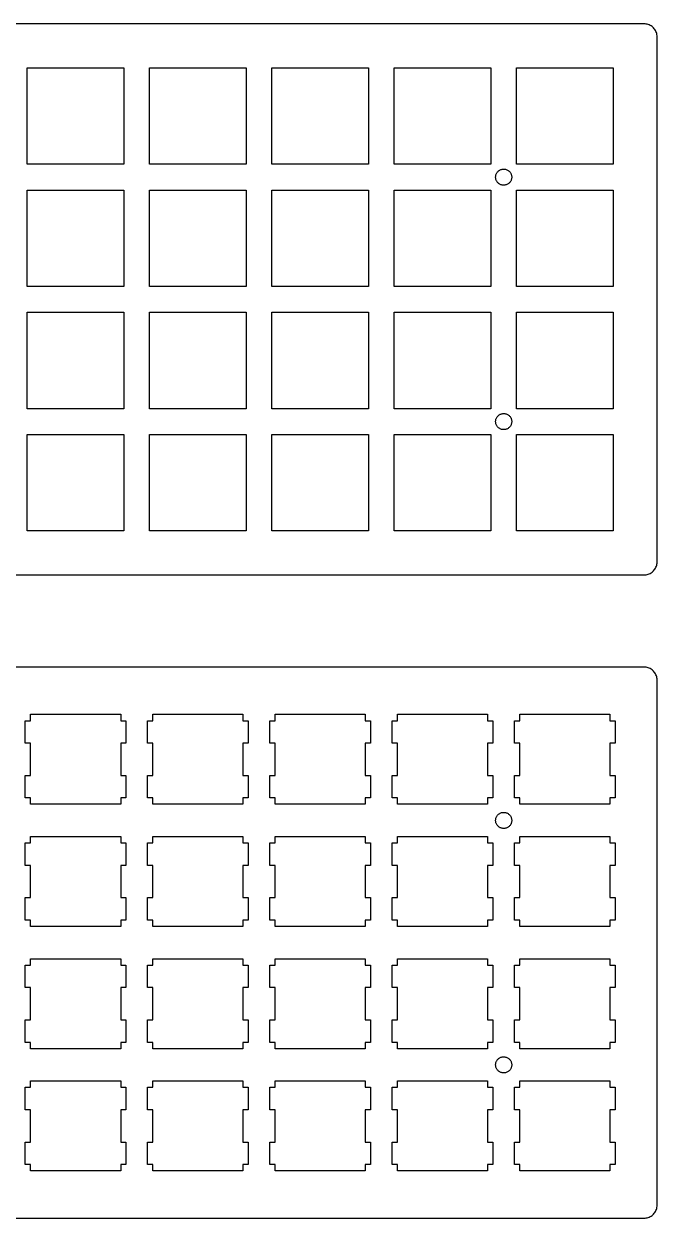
# Model space of a CAD drawing. Header units: metres. Extents: x -20 to 195, y -105 to 281.
# Drawn here: x 96.5 to 194.8, y 95.2 to 280.8 of the extents above; entities that cross this region are included whole.
import ezdxf

# ---------------------------------------------------------------- set-up
doc = ezdxf.new("R2010")
doc.units = ezdxf.units.M

msp = doc.modelspace()

# ---------------------------------------------------------------- linework, layer by layer
for p, q in [((192.787, 280.828), (-2.8703, 280.828)), ((192.954, 280.824), (192.787, 280.828)), ((193.121, 280.807), (192.954, 280.824)), ((193.285, 280.776), (193.121, 280.807)), ((193.446, 280.731), (193.285, 280.776)), ((193.603, 280.672), (193.446, 280.731)), ((193.755, 280.601), (193.603, 280.672)), ((193.9, 280.517), (193.755, 280.601)), ((194.038, 280.421), (193.9, 280.517)), ((194.167, 280.315), (194.038, 280.421)), ((194.286, 280.198), (194.167, 280.315)), ((194.396, 280.071), (194.286, 280.198)), ((194.494, 279.935), (194.396, 280.071)), ((194.581, 279.792), (194.494, 279.935)), ((194.656, 279.642), (194.581, 279.792)), ((194.717, 279.486), (194.656, 279.642)), ((194.766, 279.326), (194.717, 279.486)), ((194.8, 279.162), (194.766, 279.326)), ((194.821, 278.996), (194.8, 279.162)), ((194.828, 278.828), (194.821, 278.996)), ((194.828, 197.172), (194.828, 278.828)), ((97, 259), (97, 274)), ((97, 274), (112, 274)), ((112, 274), (112, 259)), ((116, 259), (116, 274)), ((116, 274), (131, 274)), ((131, 274), (131, 259)), ((135, 259), (135, 274)), ((135, 274), (150, 274)), ((150, 274), (150, 259)), ((154, 259), (154, 274)), ((154, 274), (169, 274)), ((169, 274), (169, 259)), ((173, 259), (173, 274)), ((173, 274), (188, 274)), ((188, 274), (188, 259)), ((112, 259), (97, 259)), ((131, 259), (116, 259)), ((150, 259), (135, 259)), ((169, 259), (154, 259)), ((170.287, 258.026), (170.375, 258.083)), ((170.375, 258.083), (170.468, 258.131)), ((170.468, 258.131), (170.564, 258.172)), ((170.564, 258.172), (170.664, 258.204)), ((170.664, 258.204), (170.766, 258.228)), ((170.766, 258.228), (170.869, 258.243)), ((170.869, 258.243), (170.974, 258.25)), ((170.974, 258.25), (171.078, 258.248)), ((171.078, 258.248), (171.183, 258.237)), ((171.183, 258.237), (171.285, 258.217)), ((171.285, 258.217), (171.386, 258.189)), ((171.386, 258.189), (171.484, 258.152)), ((171.484, 258.152), (171.579, 258.108)), ((171.579, 258.108), (171.67, 258.055)), ((188, 259), (173, 259)), ((169.751, 257.052), (169.76, 257.157)), ((169.751, 256.948), (169.751, 257.052)), ((169.76, 256.843), (169.751, 256.948)), ((169.76, 257.157), (169.777, 257.26)), ((169.777, 256.74), (169.76, 256.843)), ((169.777, 257.26), (169.803, 257.361)), ((169.803, 256.639), (169.777, 256.74)), ((169.803, 257.361), (169.838, 257.46)), ((169.838, 256.54), (169.803, 256.639)), ((169.838, 257.46), (169.88, 257.556)), ((169.88, 256.444), (169.838, 256.54)), ((169.88, 257.556), (169.931, 257.648)), ((169.931, 256.352), (169.88, 256.444)), ((169.931, 257.648), (169.989, 257.735)), ((169.989, 256.265), (169.931, 256.352)), ((169.989, 257.735), (170.054, 257.817)), ((170.054, 256.183), (169.989, 256.265)), ((170.054, 257.817), (170.125, 257.893)), ((170.125, 257.893), (170.203, 257.963)), ((170.203, 257.963), (170.287, 258.026)), ((171.67, 258.055), (171.756, 257.996)), ((171.756, 257.996), (171.836, 257.929)), ((171.836, 257.929), (171.911, 257.856)), ((171.911, 257.856), (171.98, 257.776)), ((171.98, 256.224), (171.911, 256.144)), ((171.98, 257.776), (172.041, 257.692)), ((172.041, 256.308), (171.98, 256.224)), ((172.041, 257.692), (172.095, 257.602)), ((172.095, 256.398), (172.041, 256.308)), ((172.095, 257.602), (172.142, 257.508)), ((172.142, 256.492), (172.095, 256.398)), ((172.142, 257.508), (172.18, 257.411)), ((172.18, 256.589), (172.142, 256.492)), ((172.18, 257.411), (172.211, 257.311)), ((172.211, 256.689), (172.18, 256.589)), ((172.211, 257.311), (172.232, 257.208)), ((172.232, 256.792), (172.211, 256.689)), ((172.232, 257.208), (172.246, 257.105)), ((172.246, 256.895), (172.232, 256.792)), ((172.246, 257.105), (172.25, 257)), ((172.25, 257), (172.246, 256.895)), ((97, 240), (97, 255)), ((97, 255), (112, 255)), ((112, 255), (112, 240)), ((116, 240), (116, 255)), ((116, 255), (131, 255)), ((131, 255), (131, 240)), ((135, 240), (135, 255)), ((135, 255), (150, 255)), ((150, 255), (150, 240)), ((154, 240), (154, 255)), ((154, 255), (169, 255)), ((169, 255), (169, 240)), ((170.125, 256.107), (170.054, 256.183)), ((170.203, 256.037), (170.125, 256.107)), ((170.287, 255.974), (170.203, 256.037)), ((170.375, 255.917), (170.287, 255.974)), ((170.468, 255.869), (170.375, 255.917)), ((170.564, 255.828), (170.468, 255.869)), ((170.664, 255.796), (170.564, 255.828)), ((170.766, 255.772), (170.664, 255.796)), ((170.869, 255.757), (170.766, 255.772)), ((170.974, 255.75), (170.869, 255.757)), ((171.078, 255.752), (170.974, 255.75)), ((171.183, 255.763), (171.078, 255.752)), ((171.285, 255.783), (171.183, 255.763)), ((171.386, 255.811), (171.285, 255.783)), ((171.484, 255.848), (171.386, 255.811)), ((171.579, 255.892), (171.484, 255.848)), ((171.67, 255.945), (171.579, 255.892)), ((171.756, 256.004), (171.67, 255.945)), ((171.836, 256.071), (171.756, 256.004)), ((171.911, 256.144), (171.836, 256.071)), ((173, 240), (173, 255)), ((173, 255), (188, 255)), ((188, 255), (188, 240)), ((112, 240), (97, 240)), ((131, 240), (116, 240)), ((150, 240), (135, 240)), ((169, 240), (154, 240)), ((188, 240), (173, 240)), ((97, 221), (97, 236)), ((97, 236), (112, 236)), ((112, 236), (112, 221)), ((116, 221), (116, 236)), ((116, 236), (131, 236)), ((131, 236), (131, 221)), ((135, 221), (135, 236)), ((135, 236), (150, 236)), ((150, 236), (150, 221)), ((154, 221), (154, 236)), ((154, 236), (169, 236)), ((169, 236), (169, 221)), ((173, 221), (173, 236)), ((173, 236), (188, 236)), ((188, 236), (188, 221)), ((112, 221), (97, 221)), ((131, 221), (116, 221)), ((150, 221), (135, 221)), ((169, 221), (154, 221)), ((188, 221), (173, 221)), ((169.751, 219.052), (169.76, 219.157)), ((169.76, 219.157), (169.777, 219.26)), ((169.777, 219.26), (169.803, 219.361)), ((169.803, 219.361), (169.838, 219.46)), ((169.838, 219.46), (169.88, 219.556)), ((169.88, 219.556), (169.931, 219.648)), ((169.931, 219.648), (169.989, 219.735)), ((169.989, 219.735), (170.054, 219.817)), ((170.054, 219.817), (170.125, 219.893)), ((170.125, 219.893), (170.203, 219.963)), ((170.203, 219.963), (170.287, 220.026)), ((170.287, 220.026), (170.375, 220.083)), ((170.375, 220.083), (170.468, 220.131)), ((170.468, 220.131), (170.564, 220.172)), ((170.564, 220.172), (170.664, 220.204)), ((170.664, 220.204), (170.766, 220.228)), ((170.766, 220.228), (170.869, 220.243)), ((170.869, 220.243), (170.974, 220.25)), ((170.974, 220.25), (171.078, 220.248)), ((171.078, 220.248), (171.183, 220.237)), ((171.183, 220.237), (171.285, 220.217)), ((171.285, 220.217), (171.386, 220.189)), ((171.386, 220.189), (171.484, 220.152)), ((171.484, 220.152), (171.579, 220.108)), ((171.579, 220.108), (171.67, 220.055)), ((171.67, 220.055), (171.756, 219.996)), ((171.756, 219.996), (171.836, 219.929)), ((171.836, 219.929), (171.911, 219.856)), ((171.911, 219.856), (171.98, 219.776)), ((171.98, 219.776), (172.041, 219.692)), ((172.041, 219.692), (172.095, 219.602)), ((172.095, 219.602), (172.142, 219.508)), ((172.142, 219.508), (172.18, 219.411)), ((172.18, 219.411), (172.211, 219.311)), ((172.211, 219.311), (172.232, 219.208)), ((172.232, 219.208), (172.246, 219.105)), ((172.246, 219.105), (172.25, 219)), ((169.751, 218.948), (169.751, 219.052)), ((169.76, 218.843), (169.751, 218.948)), ((169.777, 218.74), (169.76, 218.843)), ((169.803, 218.639), (169.777, 218.74)), ((169.838, 218.54), (169.803, 218.639)), ((169.88, 218.444), (169.838, 218.54)), ((169.931, 218.352), (169.88, 218.444)), ((169.989, 218.265), (169.931, 218.352)), ((170.054, 218.183), (169.989, 218.265)), ((170.125, 218.107), (170.054, 218.183)), ((170.203, 218.037), (170.125, 218.107)), ((170.287, 217.974), (170.203, 218.037)), ((170.375, 217.917), (170.287, 217.974)), ((170.468, 217.869), (170.375, 217.917)), ((170.564, 217.828), (170.468, 217.869)), ((170.664, 217.796), (170.564, 217.828)), ((170.766, 217.772), (170.664, 217.796)), ((170.869, 217.757), (170.766, 217.772)), ((170.974, 217.75), (170.869, 217.757)), ((171.078, 217.752), (170.974, 217.75)), ((171.183, 217.763), (171.078, 217.752)), ((171.285, 217.783), (171.183, 217.763)), ((171.386, 217.811), (171.285, 217.783)), ((171.484, 217.848), (171.386, 217.811)), ((171.579, 217.892), (171.484, 217.848)), ((171.67, 217.945), (171.579, 217.892)), ((171.756, 218.004), (171.67, 217.945)), ((171.836, 218.071), (171.756, 218.004)), ((171.911, 218.144), (171.836, 218.071)), ((171.98, 218.224), (171.911, 218.144)), ((172.041, 218.308), (171.98, 218.224)), ((172.095, 218.398), (172.041, 218.308)), ((172.142, 218.492), (172.095, 218.398)), ((172.18, 218.589), (172.142, 218.492)), ((172.211, 218.689), (172.18, 218.589)), ((172.232, 218.792), (172.211, 218.689)), ((172.246, 218.895), (172.232, 218.792)), ((172.25, 219), (172.246, 218.895)), ((97, 202), (97, 217)), ((97, 217), (112, 217)), ((112, 217), (112, 202)), ((116, 202), (116, 217)), ((116, 217), (131, 217)), ((131, 217), (131, 202)), ((135, 202), (135, 217)), ((135, 217), (150, 217)), ((150, 217), (150, 202)), ((154, 202), (154, 217)), ((154, 217), (169, 217)), ((169, 217), (169, 202)), ((173, 202), (173, 217)), ((173, 217), (188, 217)), ((188, 217), (188, 202)), ((112, 202), (97, 202)), ((131, 202), (116, 202)), ((150, 202), (135, 202)), ((169, 202), (154, 202)), ((188, 202), (173, 202)), ((194.766, 196.674), (194.8, 196.838)), ((194.8, 196.838), (194.821, 197.004)), ((194.821, 197.004), (194.828, 197.172)), ((-2.8703, 195.172), (192.787, 195.172)), ((192.787, 195.172), (192.954, 195.176)), ((192.954, 195.176), (193.121, 195.193)), ((193.121, 195.193), (193.285, 195.224)), ((193.285, 195.224), (193.446, 195.269)), ((193.446, 195.269), (193.603, 195.328)), ((193.603, 195.328), (193.755, 195.399)), ((193.755, 195.399), (193.9, 195.483)), ((193.9, 195.483), (194.038, 195.579)), ((194.038, 195.579), (194.167, 195.685)), ((194.167, 195.685), (194.286, 195.802)), ((194.286, 195.802), (194.396, 195.929)), ((194.396, 195.929), (194.494, 196.065)), ((194.494, 196.065), (194.581, 196.208)), ((194.581, 196.208), (194.656, 196.358)), ((194.656, 196.358), (194.717, 196.514)), ((194.717, 196.514), (194.766, 196.674)), ((192.787, 180.828), (-2.8703, 180.828)), ((192.954, 180.824), (192.787, 180.828)), ((193.121, 180.807), (192.954, 180.824)), ((193.285, 180.776), (193.121, 180.807)), ((193.446, 180.731), (193.285, 180.776)), ((193.603, 180.672), (193.446, 180.731)), ((193.755, 180.601), (193.603, 180.672)), ((193.9, 180.517), (193.755, 180.601)), ((194.038, 180.421), (193.9, 180.517)), ((194.167, 180.315), (194.038, 180.421)), ((194.286, 180.198), (194.167, 180.315)), ((194.396, 180.071), (194.286, 180.198)), ((194.494, 179.935), (194.396, 180.071)), ((194.581, 179.792), (194.494, 179.935)), ((194.656, 179.642), (194.581, 179.792)), ((194.717, 179.486), (194.656, 179.642)), ((194.766, 179.326), (194.717, 179.486)), ((194.8, 179.162), (194.766, 179.326)), ((194.821, 178.996), (194.8, 179.162)), ((194.828, 178.828), (194.821, 178.996)), ((194.828, 97.1716), (194.828, 178.828)), ((97.5, 172.505), (97.5, 173.5)), ((97.5, 173.5), (111.5, 173.5)), ((111.5, 173.5), (111.5, 172.505)), ((116.5, 172.505), (116.5, 173.5)), ((116.5, 173.5), (130.5, 173.5)), ((130.5, 173.5), (130.5, 172.505)), ((135.5, 172.505), (135.5, 173.5)), ((135.5, 173.5), (149.5, 173.5)), ((149.5, 173.5), (149.5, 172.505)), ((154.5, 172.505), (154.5, 173.5)), ((154.5, 173.5), (168.5, 173.5)), ((168.5, 173.5), (168.5, 172.505)), ((173.5, 172.505), (173.5, 173.5)), ((173.5, 173.5), (187.5, 173.5)), ((187.5, 173.5), (187.5, 172.505)), ((96.6872, 169.004), (96.6872, 172.505)), ((96.6872, 172.505), (97.5, 172.505)), ((111.5, 172.505), (112.313, 172.505)), ((112.313, 172.505), (112.313, 169.004)), ((115.687, 169.004), (115.687, 172.505)), ((115.687, 172.505), (116.5, 172.505)), ((130.5, 172.505), (131.313, 172.505)), ((131.313, 172.505), (131.313, 169.004)), ((134.687, 169.004), (134.687, 172.505)), ((134.687, 172.505), (135.5, 172.505)), ((149.5, 172.505), (150.313, 172.505)), ((150.313, 172.505), (150.313, 169.004)), ((153.687, 169.004), (153.687, 172.505)), ((153.687, 172.505), (154.5, 172.505)), ((168.5, 172.505), (169.313, 172.505)), ((169.313, 172.505), (169.313, 169.004)), ((172.687, 169.004), (172.687, 172.505)), ((172.687, 172.505), (173.5, 172.505)), ((187.5, 172.505), (188.313, 172.505)), ((188.313, 172.505), (188.313, 169.004)), ((97.5, 169.004), (96.6872, 169.004)), ((97.5, 163.996), (97.5, 169.004)), ((112.313, 169.004), (111.5, 169.004)), ((111.5, 169.004), (111.5, 163.996)), ((116.5, 169.004), (115.687, 169.004)), ((116.5, 163.996), (116.5, 169.004)), ((131.313, 169.004), (130.5, 169.004)), ((130.5, 169.004), (130.5, 163.996)), ((135.5, 169.004), (134.687, 169.004)), ((135.5, 163.996), (135.5, 169.004)), ((150.313, 169.004), (149.5, 169.004)), ((149.5, 169.004), (149.5, 163.996)), ((154.5, 169.004), (153.687, 169.004)), ((154.5, 163.996), (154.5, 169.004)), ((169.313, 169.004), (168.5, 169.004)), ((168.5, 169.004), (168.5, 163.996)), ((173.5, 169.004), (172.687, 169.004)), ((173.5, 163.996), (173.5, 169.004)), ((188.313, 169.004), (187.5, 169.004)), ((187.5, 169.004), (187.5, 163.996)), ((96.6872, 160.495), (96.6872, 163.996)), ((96.6872, 163.996), (97.5, 163.996)), ((111.5, 163.996), (112.313, 163.996)), ((112.313, 163.996), (112.313, 160.495)), ((115.687, 160.495), (115.687, 163.996)), ((115.687, 163.996), (116.5, 163.996)), ((130.5, 163.996), (131.313, 163.996)), ((131.313, 163.996), (131.313, 160.495)), ((134.687, 160.495), (134.687, 163.996)), ((134.687, 163.996), (135.5, 163.996)), ((149.5, 163.996), (150.313, 163.996)), ((150.313, 163.996), (150.313, 160.495)), ((153.687, 160.495), (153.687, 163.996)), ((153.687, 163.996), (154.5, 163.996)), ((168.5, 163.996), (169.313, 163.996)), ((169.313, 163.996), (169.313, 160.495)), ((172.687, 160.495), (172.687, 163.996)), ((172.687, 163.996), (173.5, 163.996)), ((187.5, 163.996), (188.313, 163.996)), ((188.313, 163.996), (188.313, 160.495)), ((97.5, 160.495), (96.6872, 160.495)), ((97.5, 159.5), (97.5, 160.495)), ((112.313, 160.495), (111.5, 160.495)), ((111.5, 160.495), (111.5, 159.5)), ((116.5, 160.495), (115.687, 160.495)), ((116.5, 159.5), (116.5, 160.495)), ((131.313, 160.495), (130.5, 160.495)), ((130.5, 160.495), (130.5, 159.5)), ((135.5, 160.495), (134.687, 160.495)), ((135.5, 159.5), (135.5, 160.495)), ((150.313, 160.495), (149.5, 160.495)), ((149.5, 160.495), (149.5, 159.5)), ((154.5, 160.495), (153.687, 160.495)), ((154.5, 159.5), (154.5, 160.495)), ((169.313, 160.495), (168.5, 160.495)), ((168.5, 160.495), (168.5, 159.5)), ((173.5, 160.495), (172.687, 160.495)), ((173.5, 159.5), (173.5, 160.495)), ((188.313, 160.495), (187.5, 160.495)), ((187.5, 160.495), (187.5, 159.5)), ((111.5, 159.5), (97.5, 159.5)), ((130.5, 159.5), (116.5, 159.5)), ((149.5, 159.5), (135.5, 159.5)), ((168.5, 159.5), (154.5, 159.5)), ((169.989, 157.735), (170.054, 157.817)), ((170.054, 157.817), (170.125, 157.893)), ((170.125, 157.893), (170.203, 157.963)), ((170.203, 157.963), (170.287, 158.026)), ((170.287, 158.026), (170.375, 158.083)), ((170.375, 158.083), (170.468, 158.131)), ((170.468, 158.131), (170.564, 158.172)), ((170.564, 158.172), (170.664, 158.204)), ((170.664, 158.204), (170.766, 158.228)), ((170.766, 158.228), (170.869, 158.243)), ((170.869, 158.243), (170.974, 158.25)), ((170.974, 158.25), (171.078, 158.248)), ((171.078, 158.248), (171.183, 158.237)), ((171.183, 158.237), (171.285, 158.217)), ((171.285, 158.217), (171.386, 158.189)), ((171.386, 158.189), (171.484, 158.152)), ((171.484, 158.152), (171.579, 158.108)), ((171.579, 158.108), (171.67, 158.055)), ((171.67, 158.055), (171.756, 157.996)), ((171.756, 157.996), (171.836, 157.929)), ((171.836, 157.929), (171.911, 157.856)), ((171.911, 157.856), (171.98, 157.776)), ((187.5, 159.5), (173.5, 159.5)), ((169.751, 157.052), (169.76, 157.157)), ((169.751, 156.948), (169.751, 157.052)), ((169.76, 156.843), (169.751, 156.948)), ((169.76, 157.157), (169.777, 157.26)), ((169.777, 156.74), (169.76, 156.843)), ((169.777, 157.26), (169.803, 157.361)), ((169.803, 156.639), (169.777, 156.74)), ((169.803, 157.361), (169.838, 157.46)), ((169.838, 156.54), (169.803, 156.639)), ((169.838, 157.46), (169.88, 157.556)), ((169.88, 156.444), (169.838, 156.54)), ((169.88, 157.556), (169.931, 157.648)), ((169.931, 156.352), (169.88, 156.444)), ((169.931, 157.648), (169.989, 157.735)), ((169.989, 156.265), (169.931, 156.352)), ((170.054, 156.183), (169.989, 156.265)), ((170.125, 156.107), (170.054, 156.183)), ((170.203, 156.037), (170.125, 156.107)), ((170.287, 155.974), (170.203, 156.037)), ((170.375, 155.917), (170.287, 155.974)), ((171.756, 156.004), (171.67, 155.945)), ((171.836, 156.071), (171.756, 156.004)), ((171.911, 156.144), (171.836, 156.071)), ((171.98, 156.224), (171.911, 156.144)), ((171.98, 157.776), (172.041, 157.692)), ((172.041, 156.308), (171.98, 156.224)), ((172.041, 157.692), (172.095, 157.602)), ((172.095, 156.398), (172.041, 156.308)), ((172.095, 157.602), (172.142, 157.508)), ((172.142, 156.492), (172.095, 156.398)), ((172.142, 157.508), (172.18, 157.411)), ((172.18, 156.589), (172.142, 156.492)), ((172.18, 157.411), (172.211, 157.311)), ((172.211, 156.689), (172.18, 156.589)), ((172.211, 157.311), (172.232, 157.208)), ((172.232, 156.792), (172.211, 156.689)), ((172.232, 157.208), (172.246, 157.105)), ((172.246, 156.895), (172.232, 156.792)), ((172.246, 157.105), (172.25, 157)), ((172.25, 157), (172.246, 156.895)), ((97.5, 153.505), (97.5, 154.5)), ((97.5, 154.5), (111.5, 154.5)), ((111.5, 154.5), (111.5, 153.505)), ((116.5, 153.505), (116.5, 154.5)), ((116.5, 154.5), (130.5, 154.5)), ((130.5, 154.5), (130.5, 153.505)), ((135.5, 153.505), (135.5, 154.5)), ((135.5, 154.5), (149.5, 154.5)), ((149.5, 154.5), (149.5, 153.505)), ((154.5, 153.505), (154.5, 154.5)), ((154.5, 154.5), (168.5, 154.5)), ((168.5, 154.5), (168.5, 153.505)), ((170.468, 155.869), (170.375, 155.917)), ((170.564, 155.828), (170.468, 155.869)), ((170.664, 155.796), (170.564, 155.828)), ((170.766, 155.772), (170.664, 155.796)), ((170.869, 155.757), (170.766, 155.772)), ((170.974, 155.75), (170.869, 155.757)), ((171.078, 155.752), (170.974, 155.75)), ((171.183, 155.763), (171.078, 155.752)), ((171.285, 155.783), (171.183, 155.763)), ((171.386, 155.811), (171.285, 155.783)), ((171.484, 155.848), (171.386, 155.811)), ((171.579, 155.892), (171.484, 155.848)), ((171.67, 155.945), (171.579, 155.892)), ((173.5, 153.505), (173.5, 154.5)), ((173.5, 154.5), (187.5, 154.5)), ((187.5, 154.5), (187.5, 153.505)), ((96.6872, 150.004), (96.6872, 153.505)), ((96.6872, 153.505), (97.5, 153.505)), ((111.5, 153.505), (112.313, 153.505)), ((112.313, 153.505), (112.313, 150.004)), ((115.687, 150.004), (115.687, 153.505)), ((115.687, 153.505), (116.5, 153.505)), ((130.5, 153.505), (131.313, 153.505)), ((131.313, 153.505), (131.313, 150.004)), ((134.687, 150.004), (134.687, 153.505)), ((134.687, 153.505), (135.5, 153.505)), ((149.5, 153.505), (150.313, 153.505)), ((150.313, 153.505), (150.313, 150.004)), ((153.687, 150.004), (153.687, 153.505)), ((153.687, 153.505), (154.5, 153.505)), ((168.5, 153.505), (169.313, 153.505)), ((169.313, 153.505), (169.313, 150.004)), ((172.687, 150.004), (172.687, 153.505)), ((172.687, 153.505), (173.5, 153.505)), ((187.5, 153.505), (188.313, 153.505)), ((188.313, 153.505), (188.313, 150.004)), ((97.5, 150.004), (96.6872, 150.004)), ((97.5, 144.996), (97.5, 150.004)), ((112.313, 150.004), (111.5, 150.004)), ((111.5, 150.004), (111.5, 144.996)), ((116.5, 150.004), (115.687, 150.004)), ((116.5, 144.996), (116.5, 150.004)), ((131.313, 150.004), (130.5, 150.004)), ((130.5, 150.004), (130.5, 144.996)), ((135.5, 150.004), (134.687, 150.004)), ((135.5, 144.996), (135.5, 150.004)), ((150.313, 150.004), (149.5, 150.004)), ((149.5, 150.004), (149.5, 144.996)), ((154.5, 150.004), (153.687, 150.004)), ((154.5, 144.996), (154.5, 150.004)), ((169.313, 150.004), (168.5, 150.004)), ((168.5, 150.004), (168.5, 144.996)), ((173.5, 150.004), (172.687, 150.004)), ((173.5, 144.996), (173.5, 150.004)), ((188.313, 150.004), (187.5, 150.004)), ((187.5, 150.004), (187.5, 144.996)), ((96.6872, 141.495), (96.6872, 144.996)), ((96.6872, 144.996), (97.5, 144.996)), ((111.5, 144.996), (112.313, 144.996)), ((112.313, 144.996), (112.313, 141.495)), ((115.687, 141.495), (115.687, 144.996)), ((115.687, 144.996), (116.5, 144.996)), ((130.5, 144.996), (131.313, 144.996)), ((131.313, 144.996), (131.313, 141.495)), ((134.687, 141.495), (134.687, 144.996)), ((134.687, 144.996), (135.5, 144.996)), ((149.5, 144.996), (150.313, 144.996)), ((150.313, 144.996), (150.313, 141.495)), ((153.687, 141.495), (153.687, 144.996)), ((153.687, 144.996), (154.5, 144.996)), ((168.5, 144.996), (169.313, 144.996)), ((169.313, 144.996), (169.313, 141.495)), ((172.687, 141.495), (172.687, 144.996)), ((172.687, 144.996), (173.5, 144.996)), ((187.5, 144.996), (188.313, 144.996)), ((188.313, 144.996), (188.313, 141.495)), ((97.5, 141.495), (96.6872, 141.495)), ((97.5, 140.5), (97.5, 141.495)), ((112.313, 141.495), (111.5, 141.495)), ((111.5, 141.495), (111.5, 140.5)), ((116.5, 141.495), (115.687, 141.495)), ((116.5, 140.5), (116.5, 141.495)), ((131.313, 141.495), (130.5, 141.495)), ((130.5, 141.495), (130.5, 140.5)), ((135.5, 141.495), (134.687, 141.495)), ((135.5, 140.5), (135.5, 141.495)), ((150.313, 141.495), (149.5, 141.495)), ((149.5, 141.495), (149.5, 140.5)), ((154.5, 141.495), (153.687, 141.495)), ((154.5, 140.5), (154.5, 141.495)), ((169.313, 141.495), (168.5, 141.495)), ((168.5, 141.495), (168.5, 140.5)), ((173.5, 141.495), (172.687, 141.495)), ((173.5, 140.5), (173.5, 141.495)), ((188.313, 141.495), (187.5, 141.495)), ((187.5, 141.495), (187.5, 140.5)), ((111.5, 140.5), (97.5, 140.5)), ((130.5, 140.5), (116.5, 140.5)), ((149.5, 140.5), (135.5, 140.5)), ((168.5, 140.5), (154.5, 140.5)), ((187.5, 140.5), (173.5, 140.5)), ((96.6872, 131.004), (96.6872, 134.505)), ((96.6872, 134.505), (97.5, 134.505)), ((97.5, 134.505), (97.5, 135.5)), ((97.5, 135.5), (111.5, 135.5)), ((111.5, 135.5), (111.5, 134.505)), ((111.5, 134.505), (112.313, 134.505)), ((112.313, 134.505), (112.313, 131.004)), ((115.687, 131.004), (115.687, 134.505)), ((115.687, 134.505), (116.5, 134.505)), ((116.5, 134.505), (116.5, 135.5)), ((116.5, 135.5), (130.5, 135.5)), ((130.5, 135.5), (130.5, 134.505)), ((130.5, 134.505), (131.313, 134.505)), ((131.313, 134.505), (131.313, 131.004)), ((134.687, 131.004), (134.687, 134.505)), ((134.687, 134.505), (135.5, 134.505)), ((135.5, 134.505), (135.5, 135.5)), ((135.5, 135.5), (149.5, 135.5)), ((149.5, 135.5), (149.5, 134.505)), ((149.5, 134.505), (150.313, 134.505)), ((150.313, 134.505), (150.313, 131.004)), ((153.687, 131.004), (153.687, 134.505)), ((153.687, 134.505), (154.5, 134.505)), ((154.5, 134.505), (154.5, 135.5)), ((154.5, 135.5), (168.5, 135.5)), ((168.5, 135.5), (168.5, 134.505)), ((168.5, 134.505), (169.313, 134.505)), ((169.313, 134.505), (169.313, 131.004)), ((172.687, 131.004), (172.687, 134.505)), ((172.687, 134.505), (173.5, 134.505)), ((173.5, 134.505), (173.5, 135.5)), ((173.5, 135.5), (187.5, 135.5)), ((187.5, 135.5), (187.5, 134.505)), ((187.5, 134.505), (188.313, 134.505)), ((188.313, 134.505), (188.313, 131.004)), ((97.5, 131.004), (96.6872, 131.004)), ((97.5, 125.996), (97.5, 131.004)), ((112.313, 131.004), (111.5, 131.004)), ((111.5, 131.004), (111.5, 125.996)), ((116.5, 131.004), (115.687, 131.004)), ((116.5, 125.996), (116.5, 131.004)), ((131.313, 131.004), (130.5, 131.004)), ((130.5, 131.004), (130.5, 125.996)), ((135.5, 131.004), (134.687, 131.004)), ((135.5, 125.996), (135.5, 131.004)), ((150.313, 131.004), (149.5, 131.004)), ((149.5, 131.004), (149.5, 125.996)), ((154.5, 131.004), (153.687, 131.004)), ((154.5, 125.996), (154.5, 131.004)), ((169.313, 131.004), (168.5, 131.004)), ((168.5, 131.004), (168.5, 125.996)), ((173.5, 131.004), (172.687, 131.004)), ((173.5, 125.996), (173.5, 131.004)), ((188.313, 131.004), (187.5, 131.004)), ((187.5, 131.004), (187.5, 125.996)), ((96.6872, 122.495), (96.6872, 125.996)), ((96.6872, 125.996), (97.5, 125.996)), ((111.5, 125.996), (112.313, 125.996)), ((112.313, 125.996), (112.313, 122.495)), ((115.687, 122.495), (115.687, 125.996)), ((115.687, 125.996), (116.5, 125.996)), ((130.5, 125.996), (131.313, 125.996)), ((131.313, 125.996), (131.313, 122.495)), ((134.687, 122.495), (134.687, 125.996)), ((134.687, 125.996), (135.5, 125.996)), ((149.5, 125.996), (150.313, 125.996)), ((150.313, 125.996), (150.313, 122.495)), ((153.687, 122.495), (153.687, 125.996)), ((153.687, 125.996), (154.5, 125.996)), ((168.5, 125.996), (169.313, 125.996)), ((169.313, 125.996), (169.313, 122.495)), ((172.687, 122.495), (172.687, 125.996)), ((172.687, 125.996), (173.5, 125.996)), ((187.5, 125.996), (188.313, 125.996)), ((188.313, 125.996), (188.313, 122.495)), ((97.5, 122.495), (96.6872, 122.495)), ((97.5, 121.5), (97.5, 122.495)), ((111.5, 121.5), (97.5, 121.5)), ((112.313, 122.495), (111.5, 122.495)), ((111.5, 122.495), (111.5, 121.5)), ((116.5, 122.495), (115.687, 122.495)), ((116.5, 121.5), (116.5, 122.495)), ((130.5, 121.5), (116.5, 121.5)), ((131.313, 122.495), (130.5, 122.495)), ((130.5, 122.495), (130.5, 121.5)), ((135.5, 122.495), (134.687, 122.495)), ((135.5, 121.5), (135.5, 122.495)), ((149.5, 121.5), (135.5, 121.5)), ((150.313, 122.495), (149.5, 122.495)), ((149.5, 122.495), (149.5, 121.5)), ((154.5, 122.495), (153.687, 122.495)), ((154.5, 121.5), (154.5, 122.495)), ((168.5, 121.5), (154.5, 121.5)), ((169.313, 122.495), (168.5, 122.495)), ((168.5, 122.495), (168.5, 121.5)), ((173.5, 122.495), (172.687, 122.495)), ((173.5, 121.5), (173.5, 122.495)), ((187.5, 121.5), (173.5, 121.5)), ((188.313, 122.495), (187.5, 122.495)), ((187.5, 122.495), (187.5, 121.5)), ((169.751, 119.052), (169.76, 119.157)), ((169.751, 118.948), (169.751, 119.052)), ((169.76, 118.843), (169.751, 118.948)), ((169.76, 119.157), (169.777, 119.26)), ((169.777, 118.74), (169.76, 118.843)), ((169.777, 119.26), (169.803, 119.361)), ((169.803, 119.361), (169.838, 119.46)), ((169.838, 119.46), (169.88, 119.556)), ((169.88, 119.556), (169.931, 119.648)), ((169.931, 119.648), (169.989, 119.735)), ((169.989, 119.735), (170.054, 119.817)), ((170.054, 119.817), (170.125, 119.893)), ((170.125, 119.893), (170.203, 119.963)), ((170.203, 119.963), (170.287, 120.026)), ((170.287, 120.026), (170.375, 120.083)), ((170.375, 120.083), (170.468, 120.131)), ((170.468, 120.131), (170.564, 120.172)), ((170.564, 120.172), (170.664, 120.204)), ((170.664, 120.204), (170.766, 120.228)), ((170.766, 120.228), (170.869, 120.243)), ((170.869, 120.243), (170.974, 120.25)), ((170.974, 120.25), (171.078, 120.248)), ((171.078, 120.248), (171.183, 120.237)), ((171.183, 120.237), (171.285, 120.217)), ((171.285, 120.217), (171.386, 120.189)), ((171.386, 120.189), (171.484, 120.152)), ((171.484, 120.152), (171.579, 120.108)), ((171.579, 120.108), (171.67, 120.055)), ((171.67, 120.055), (171.756, 119.996)), ((171.756, 119.996), (171.836, 119.929)), ((171.836, 119.929), (171.911, 119.856)), ((171.911, 119.856), (171.98, 119.776)), ((171.98, 119.776), (172.041, 119.692)), ((172.041, 119.692), (172.095, 119.602)), ((172.095, 119.602), (172.142, 119.508)), ((172.142, 119.508), (172.18, 119.411)), ((172.18, 119.411), (172.211, 119.311)), ((172.211, 119.311), (172.232, 119.208)), ((172.232, 119.208), (172.246, 119.105)), ((172.246, 118.895), (172.232, 118.792)), ((172.246, 119.105), (172.25, 119)), ((172.25, 119), (172.246, 118.895)), ((169.803, 118.639), (169.777, 118.74)), ((169.838, 118.54), (169.803, 118.639)), ((169.88, 118.444), (169.838, 118.54)), ((169.931, 118.352), (169.88, 118.444)), ((169.989, 118.265), (169.931, 118.352)), ((170.054, 118.183), (169.989, 118.265)), ((170.125, 118.107), (170.054, 118.183)), ((170.203, 118.037), (170.125, 118.107)), ((170.287, 117.974), (170.203, 118.037)), ((170.375, 117.917), (170.287, 117.974)), ((170.468, 117.869), (170.375, 117.917)), ((170.564, 117.828), (170.468, 117.869)), ((170.664, 117.796), (170.564, 117.828)), ((170.766, 117.772), (170.664, 117.796)), ((170.869, 117.757), (170.766, 117.772)), ((170.974, 117.75), (170.869, 117.757)), ((171.078, 117.752), (170.974, 117.75)), ((171.183, 117.763), (171.078, 117.752)), ((171.285, 117.783), (171.183, 117.763)), ((171.386, 117.811), (171.285, 117.783)), ((171.484, 117.848), (171.386, 117.811)), ((171.579, 117.892), (171.484, 117.848)), ((171.67, 117.945), (171.579, 117.892)), ((171.756, 118.004), (171.67, 117.945)), ((171.836, 118.071), (171.756, 118.004)), ((171.911, 118.144), (171.836, 118.071)), ((171.98, 118.224), (171.911, 118.144)), ((172.041, 118.308), (171.98, 118.224)), ((172.095, 118.398), (172.041, 118.308)), ((172.142, 118.492), (172.095, 118.398)), ((172.18, 118.589), (172.142, 118.492)), ((172.211, 118.689), (172.18, 118.589)), ((172.232, 118.792), (172.211, 118.689)), ((96.6872, 112.004), (96.6872, 115.505)), ((96.6872, 115.505), (97.5, 115.505)), ((97.5, 115.505), (97.5, 116.5)), ((97.5, 116.5), (111.5, 116.5)), ((111.5, 116.5), (111.5, 115.505)), ((111.5, 115.505), (112.313, 115.505)), ((112.313, 115.505), (112.313, 112.004)), ((115.687, 112.004), (115.687, 115.505)), ((115.687, 115.505), (116.5, 115.505)), ((116.5, 115.505), (116.5, 116.5)), ((116.5, 116.5), (130.5, 116.5)), ((130.5, 116.5), (130.5, 115.505)), ((130.5, 115.505), (131.313, 115.505)), ((131.313, 115.505), (131.313, 112.004)), ((134.687, 112.004), (134.687, 115.505)), ((134.687, 115.505), (135.5, 115.505)), ((135.5, 115.505), (135.5, 116.5)), ((135.5, 116.5), (149.5, 116.5)), ((149.5, 116.5), (149.5, 115.505)), ((149.5, 115.505), (150.313, 115.505)), ((150.313, 115.505), (150.313, 112.004)), ((153.687, 112.004), (153.687, 115.505)), ((153.687, 115.505), (154.5, 115.505)), ((154.5, 115.505), (154.5, 116.5)), ((154.5, 116.5), (168.5, 116.5)), ((168.5, 116.5), (168.5, 115.505)), ((168.5, 115.505), (169.313, 115.505)), ((169.313, 115.505), (169.313, 112.004)), ((172.687, 112.004), (172.687, 115.505)), ((172.687, 115.505), (173.5, 115.505)), ((173.5, 115.505), (173.5, 116.5)), ((173.5, 116.5), (187.5, 116.5)), ((187.5, 116.5), (187.5, 115.505)), ((187.5, 115.505), (188.313, 115.505)), ((188.313, 115.505), (188.313, 112.004)), ((97.5, 112.004), (96.6872, 112.004)), ((97.5, 106.996), (97.5, 112.004)), ((112.313, 112.004), (111.5, 112.004)), ((111.5, 112.004), (111.5, 106.996)), ((116.5, 112.004), (115.687, 112.004)), ((116.5, 106.996), (116.5, 112.004)), ((131.313, 112.004), (130.5, 112.004)), ((130.5, 112.004), (130.5, 106.996)), ((135.5, 112.004), (134.687, 112.004)), ((135.5, 106.996), (135.5, 112.004)), ((150.313, 112.004), (149.5, 112.004)), ((149.5, 112.004), (149.5, 106.996)), ((154.5, 112.004), (153.687, 112.004)), ((154.5, 106.996), (154.5, 112.004)), ((169.313, 112.004), (168.5, 112.004)), ((168.5, 112.004), (168.5, 106.996)), ((173.5, 112.004), (172.687, 112.004)), ((173.5, 106.996), (173.5, 112.004)), ((188.313, 112.004), (187.5, 112.004)), ((187.5, 112.004), (187.5, 106.996)), ((96.6872, 103.495), (96.6872, 106.996)), ((96.6872, 106.996), (97.5, 106.996)), ((111.5, 106.996), (112.313, 106.996)), ((112.313, 106.996), (112.313, 103.495)), ((115.687, 103.495), (115.687, 106.996)), ((115.687, 106.996), (116.5, 106.996)), ((130.5, 106.996), (131.313, 106.996)), ((131.313, 106.996), (131.313, 103.495)), ((134.687, 103.495), (134.687, 106.996)), ((134.687, 106.996), (135.5, 106.996)), ((149.5, 106.996), (150.313, 106.996)), ((150.313, 106.996), (150.313, 103.495)), ((153.687, 103.495), (153.687, 106.996)), ((153.687, 106.996), (154.5, 106.996)), ((168.5, 106.996), (169.313, 106.996)), ((169.313, 106.996), (169.313, 103.495)), ((172.687, 103.495), (172.687, 106.996)), ((172.687, 106.996), (173.5, 106.996)), ((187.5, 106.996), (188.313, 106.996)), ((188.313, 106.996), (188.313, 103.495)), ((97.5, 103.495), (96.6872, 103.495)), ((97.5, 102.5), (97.5, 103.495)), ((111.5, 102.5), (97.5, 102.5)), ((112.313, 103.495), (111.5, 103.495)), ((111.5, 103.495), (111.5, 102.5)), ((116.5, 103.495), (115.687, 103.495)), ((116.5, 102.5), (116.5, 103.495)), ((130.5, 102.5), (116.5, 102.5)), ((131.313, 103.495), (130.5, 103.495)), ((130.5, 103.495), (130.5, 102.5)), ((135.5, 103.495), (134.687, 103.495)), ((135.5, 102.5), (135.5, 103.495)), ((149.5, 102.5), (135.5, 102.5)), ((150.313, 103.495), (149.5, 103.495)), ((149.5, 103.495), (149.5, 102.5)), ((154.5, 103.495), (153.687, 103.495)), ((154.5, 102.5), (154.5, 103.495)), ((168.5, 102.5), (154.5, 102.5)), ((169.313, 103.495), (168.5, 103.495)), ((168.5, 103.495), (168.5, 102.5)), ((173.5, 103.495), (172.687, 103.495)), ((173.5, 102.5), (173.5, 103.495)), ((187.5, 102.5), (173.5, 102.5)), ((188.313, 103.495), (187.5, 103.495)), ((187.5, 103.495), (187.5, 102.5)), ((194.717, 96.5138), (194.766, 96.6742)), ((194.766, 96.6742), (194.8, 96.838)), ((194.8, 96.838), (194.821, 97.0042)), ((194.821, 97.0042), (194.828, 97.1716)), ((-2.8703, 95.172), (192.787, 95.172)), ((192.787, 95.172), (192.954, 95.1755)), ((192.954, 95.1755), (193.121, 95.193)), ((193.121, 95.193), (193.285, 95.2244)), ((193.285, 95.2244), (193.446, 95.2695)), ((193.446, 95.2695), (193.603, 95.3279)), ((193.603, 95.3279), (193.755, 95.3992)), ((193.755, 95.3992), (193.9, 95.4829)), ((193.9, 95.4829), (194.038, 95.5785)), ((194.038, 95.5785), (194.167, 95.6853)), ((194.167, 95.6853), (194.286, 95.8025)), ((194.286, 95.8025), (194.396, 95.9293)), ((194.396, 95.9293), (194.494, 96.0648)), ((194.494, 96.0648), (194.581, 96.2081)), ((194.581, 96.2081), (194.656, 96.3581)), ((194.656, 96.3581), (194.717, 96.5138))]:
    msp.add_line(p, q)

doc.saveas('drawing.dxf')
